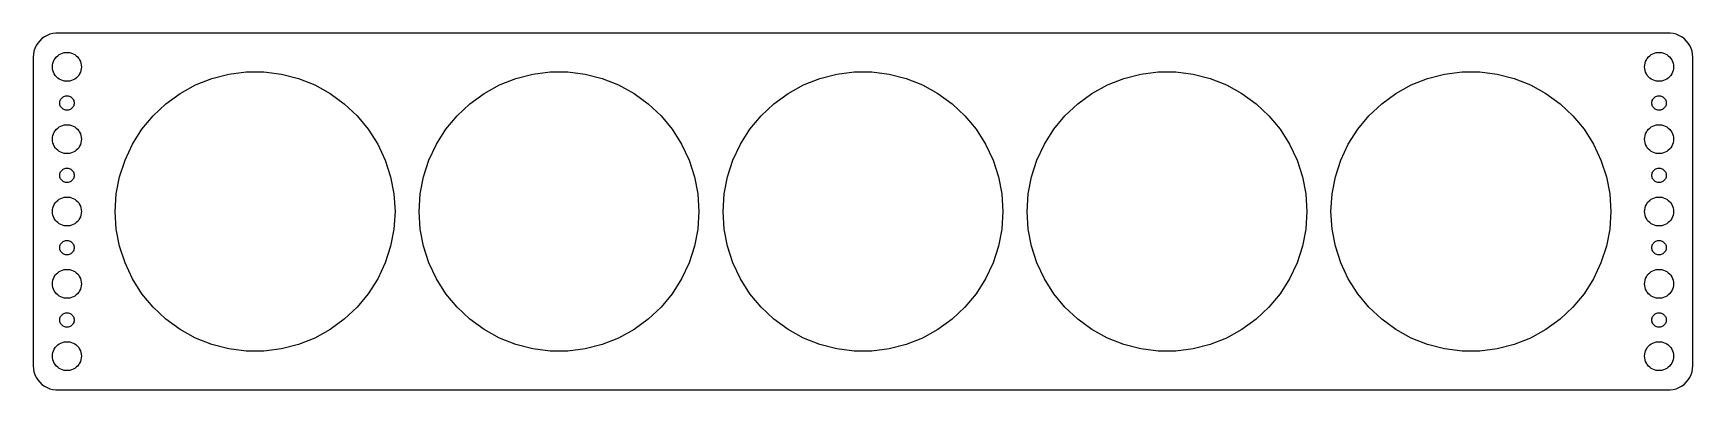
# Model space of a CAD drawing. Header units: metres. Extents: x -172 to 172, y -37 to 37.
import ezdxf

# ---------------------------------------------------------------- set-up
doc = ezdxf.new("R2010")
doc.units = ezdxf.units.M

msp = doc.modelspace()

# ---------------------------------------------------------------- linework, layer by layer
for p, q in [((-171.382, 34.4088), (-171.649, 33.8406)), ((-171.045, 34.9389), (-171.382, 34.4088)), ((-170.645, 35.4227), (-171.045, 34.9389)), ((-170.187, 35.8526), (-170.645, 35.4227)), ((-169.679, 36.2216), (-170.187, 35.8526)), ((-169.129, 36.5241), (-169.679, 36.2216)), ((-168.545, 36.7553), (-169.129, 36.5241)), ((-167.937, 36.9114), (-168.545, 36.7553)), ((-167.314, 36.9901), (-167.937, 36.9114)), ((167.314, 36.9901), (-167.314, 36.9901)), ((167.937, 36.9114), (167.314, 36.9901)), ((168.545, 36.7553), (167.937, 36.9114)), ((169.129, 36.5241), (168.545, 36.7553)), ((169.679, 36.2216), (169.129, 36.5241)), ((170.187, 35.8526), (169.679, 36.2216)), ((170.645, 35.4227), (170.187, 35.8526)), ((171.045, 34.9389), (170.645, 35.4227)), ((171.382, 34.4088), (171.045, 34.9389)), ((171.649, 33.8406), (171.382, 34.4088)), ((-171.961, 32.6267), (-172, 32)), ((-172, 32), (-172, -32)), ((-171.843, 33.2434), (-171.961, 32.6267)), ((-171.649, 33.8406), (-171.843, 33.2434)), ((-167.906, 30.7461), (-167.789, 31.1044)), ((-167.789, 31.1044), (-167.629, 31.4453)), ((-167.629, 31.4453), (-167.427, 31.7634)), ((-167.427, 31.7634), (-167.187, 32.0536)), ((-167.187, 32.0536), (-166.912, 32.3115)), ((-166.912, 32.3115), (-166.607, 32.533)), ((-166.607, 32.533), (-166.277, 32.7145)), ((-166.277, 32.7145), (-165.927, 32.8532)), ((-165.927, 32.8532), (-165.562, 32.9469)), ((-165.562, 32.9469), (-165.188, 32.9941)), ((-165.188, 32.9941), (-164.812, 32.9941)), ((-164.812, 32.9941), (-164.438, 32.9469)), ((-164.438, 32.9469), (-164.073, 32.8532)), ((-164.073, 32.8532), (-163.723, 32.7145)), ((-163.723, 32.7145), (-163.393, 32.533)), ((-163.393, 32.533), (-163.088, 32.3115)), ((-163.088, 32.3115), (-162.813, 32.0536)), ((-162.813, 32.0536), (-162.573, 31.7634)), ((-162.573, 31.7634), (-162.371, 31.4453)), ((-162.371, 31.4453), (-162.211, 31.1044)), ((-162.211, 31.1044), (-162.094, 30.7461)), ((162.094, 30.7461), (162.211, 31.1044)), ((162.211, 31.1044), (162.371, 31.4453)), ((162.371, 31.4453), (162.573, 31.7634)), ((162.573, 31.7634), (162.813, 32.0536)), ((162.813, 32.0536), (163.088, 32.3115)), ((163.088, 32.3115), (163.393, 32.533)), ((163.393, 32.533), (163.723, 32.7145)), ((163.723, 32.7145), (164.073, 32.8532)), ((164.073, 32.8532), (164.438, 32.9469)), ((164.438, 32.9469), (164.812, 32.9941)), ((164.812, 32.9941), (165.188, 32.9941)), ((165.188, 32.9941), (165.562, 32.9469)), ((165.562, 32.9469), (165.927, 32.8532)), ((165.927, 32.8532), (166.277, 32.7145)), ((166.277, 32.7145), (166.607, 32.533)), ((166.607, 32.533), (166.912, 32.3115)), ((166.912, 32.3115), (167.187, 32.0536)), ((167.187, 32.0536), (167.427, 31.7634)), ((167.427, 31.7634), (167.629, 31.4453)), ((167.629, 31.4453), (167.789, 31.1044)), ((167.789, 31.1044), (167.906, 30.7461)), ((171.843, 33.2434), (171.649, 33.8406)), ((171.961, 32.6267), (171.843, 33.2434)), ((172, 32), (171.961, 32.6267)), ((172, -32), (172, 32)), ((-168, 30), (-167.976, 30.376)), ((-167.976, 29.624), (-168, 30)), ((-167.976, 30.376), (-167.906, 30.7461)), ((-167.906, 29.2539), (-167.976, 29.624)), ((-167.789, 28.8956), (-167.906, 29.2539)), ((-167.629, 28.5547), (-167.789, 28.8956)), ((-167.427, 28.2366), (-167.629, 28.5547)), ((-167.187, 27.9464), (-167.427, 28.2366)), ((-166.912, 27.6884), (-167.187, 27.9464)), ((-166.607, 27.467), (-166.912, 27.6884)), ((-163.088, 27.6884), (-163.393, 27.467)), ((-162.813, 27.9464), (-163.088, 27.6884)), ((-162.573, 28.2366), (-162.813, 27.9464)), ((-162.371, 28.5547), (-162.573, 28.2366)), ((-162.211, 28.8956), (-162.371, 28.5547)), ((-162.094, 29.2539), (-162.211, 28.8956)), ((-162.094, 30.7461), (-162.024, 30.376)), ((-162.024, 29.624), (-162.094, 29.2539)), ((-162.024, 30.376), (-162, 30)), ((-162, 30), (-162.024, 29.624)), ((-138.348, 26.24), (-134.961, 27.5806)), ((-134.961, 27.5806), (-131.434, 28.4863)), ((-131.434, 28.4863), (-127.821, 28.9428)), ((-127.821, 28.9428), (-124.179, 28.9428)), ((-124.179, 28.9428), (-120.566, 28.4863)), ((-120.566, 28.4863), (-117.038, 27.5806)), ((-117.038, 27.5806), (-113.652, 26.24)), ((-75.3476, 26.24), (-71.9615, 27.5806)), ((-71.9615, 27.5806), (-68.4341, 28.4863)), ((-68.4341, 28.4863), (-64.8209, 28.9428)), ((-64.8209, 28.9428), (-61.1791, 28.9428)), ((-61.1791, 28.9428), (-57.5659, 28.4863)), ((-57.5659, 28.4863), (-54.0385, 27.5806)), ((-54.0385, 27.5806), (-50.6524, 26.24)), ((-12.3476, 26.24), (-8.96149, 27.5806)), ((-8.96149, 27.5806), (-5.43405, 28.4863)), ((-5.43405, 28.4863), (-1.82092, 28.9428)), ((-1.82092, 28.9428), (1.82092, 28.9428)), ((1.82092, 28.9428), (5.43405, 28.4863)), ((5.43405, 28.4863), (8.96149, 27.5806)), ((8.96149, 27.5806), (12.3476, 26.24)), ((50.6524, 26.24), (54.0385, 27.5806)), ((54.0385, 27.5806), (57.5659, 28.4863)), ((57.5659, 28.4863), (61.1791, 28.9428)), ((61.1791, 28.9428), (64.8209, 28.9428)), ((64.8209, 28.9428), (68.4341, 28.4863)), ((68.4341, 28.4863), (71.9615, 27.5806)), ((71.9615, 27.5806), (75.3476, 26.24)), ((113.652, 26.24), (117.038, 27.5806)), ((117.038, 27.5806), (120.566, 28.4863)), ((120.566, 28.4863), (124.179, 28.9428)), ((124.179, 28.9428), (127.821, 28.9428)), ((127.821, 28.9428), (131.434, 28.4863)), ((131.434, 28.4863), (134.961, 27.5806)), ((134.961, 27.5806), (138.348, 26.24)), ((162, 30), (162.024, 30.376)), ((162.024, 29.624), (162, 30)), ((162.024, 30.376), (162.094, 30.7461)), ((162.094, 29.2539), (162.024, 29.624)), ((162.211, 28.8956), (162.094, 29.2539)), ((162.371, 28.5547), (162.211, 28.8956)), ((162.573, 28.2366), (162.371, 28.5547)), ((162.813, 27.9464), (162.573, 28.2366)), ((163.088, 27.6884), (162.813, 27.9464)), ((163.393, 27.467), (163.088, 27.6884)), ((166.912, 27.6884), (166.607, 27.467)), ((167.187, 27.9464), (166.912, 27.6884)), ((167.427, 28.2366), (167.187, 27.9464)), ((167.629, 28.5547), (167.427, 28.2366)), ((167.789, 28.8956), (167.629, 28.5547)), ((167.906, 29.2539), (167.789, 28.8956)), ((167.906, 30.7461), (167.976, 30.376)), ((167.976, 29.624), (167.906, 29.2539)), ((167.976, 30.376), (168, 30)), ((168, 30), (167.976, 29.624)), ((-166.277, 27.2855), (-166.607, 27.467)), ((-165.927, 27.1468), (-166.277, 27.2855)), ((-165.562, 27.0531), (-165.927, 27.1468)), ((-165.188, 27.0059), (-165.562, 27.0531)), ((-164.812, 27.0059), (-165.188, 27.0059)), ((-164.438, 27.0531), (-164.812, 27.0059)), ((-164.073, 27.1468), (-164.438, 27.0531)), ((-163.723, 27.2855), (-164.073, 27.1468)), ((-163.393, 27.467), (-163.723, 27.2855)), ((-144.485, 22.3449), (-141.539, 24.4855)), ((-141.539, 24.4855), (-138.348, 26.24)), ((-113.652, 26.24), (-110.461, 24.4855)), ((-110.461, 24.4855), (-107.515, 22.3449)), ((-81.4853, 22.3449), (-78.539, 24.4855)), ((-78.539, 24.4855), (-75.3476, 26.24)), ((-50.6524, 26.24), (-47.461, 24.4855)), ((-47.461, 24.4855), (-44.5147, 22.3449)), ((-18.4853, 22.3449), (-15.539, 24.4855)), ((-15.539, 24.4855), (-12.3476, 26.24)), ((12.3476, 26.24), (15.539, 24.4855)), ((15.539, 24.4855), (18.4853, 22.3449)), ((44.5147, 22.3449), (47.461, 24.4855)), ((47.461, 24.4855), (50.6524, 26.24)), ((75.3476, 26.24), (78.539, 24.4855)), ((78.539, 24.4855), (81.4853, 22.3449)), ((107.515, 22.3449), (110.461, 24.4855)), ((110.461, 24.4855), (113.652, 26.24)), ((138.348, 26.24), (141.539, 24.4855)), ((141.539, 24.4855), (144.485, 22.3449)), ((163.723, 27.2855), (163.393, 27.467)), ((164.073, 27.1468), (163.723, 27.2855)), ((164.438, 27.0531), (164.073, 27.1468)), ((164.812, 27.0059), (164.438, 27.0531)), ((165.188, 27.0059), (164.812, 27.0059)), ((165.562, 27.0531), (165.188, 27.0059)), ((165.927, 27.1468), (165.562, 27.0531)), ((166.277, 27.2855), (165.927, 27.1468)), ((166.607, 27.467), (166.277, 27.2855)), ((-166.5, 22.5), (-166.488, 22.688)), ((-166.488, 22.312), (-166.5, 22.5)), ((-166.488, 22.688), (-166.453, 22.873)), ((-166.453, 22.127), (-166.488, 22.312)), ((-166.453, 22.873), (-166.395, 23.0522)), ((-166.395, 21.9478), (-166.453, 22.127)), ((-166.395, 23.0522), (-166.314, 23.2226)), ((-166.314, 21.7774), (-166.395, 21.9478)), ((-166.314, 23.2226), (-166.214, 23.3817)), ((-166.214, 21.6183), (-166.314, 21.7774)), ((-166.214, 23.3817), (-166.093, 23.5268)), ((-166.093, 21.4732), (-166.214, 21.6183)), ((-166.093, 23.5268), (-165.956, 23.6558)), ((-165.956, 21.3442), (-166.093, 21.4732)), ((-165.956, 23.6558), (-165.804, 23.7665)), ((-165.804, 21.2335), (-165.956, 21.3442)), ((-165.804, 23.7665), (-165.639, 23.8572)), ((-165.639, 21.1427), (-165.804, 21.2335)), ((-165.639, 23.8572), (-165.464, 23.9266)), ((-165.464, 21.0734), (-165.639, 21.1427)), ((-165.464, 23.9266), (-165.281, 23.9734)), ((-165.281, 21.0266), (-165.464, 21.0734)), ((-165.281, 23.9734), (-165.094, 23.997)), ((-165.094, 21.003), (-165.281, 21.0266)), ((-165.094, 23.997), (-164.906, 23.997)), ((-164.906, 21.003), (-165.094, 21.003)), ((-164.906, 23.997), (-164.719, 23.9734)), ((-164.719, 21.0266), (-164.906, 21.003)), ((-164.719, 23.9734), (-164.536, 23.9266)), ((-164.536, 21.0734), (-164.719, 21.0266)), ((-164.536, 23.9266), (-164.361, 23.8572)), ((-164.361, 21.1427), (-164.536, 21.0734)), ((-164.361, 23.8572), (-164.196, 23.7665)), ((-164.196, 21.2335), (-164.361, 21.1427)), ((-164.196, 23.7665), (-164.044, 23.6558)), ((-164.044, 21.3442), (-164.196, 21.2335)), ((-164.044, 23.6558), (-163.907, 23.5268)), ((-163.907, 21.4732), (-164.044, 21.3442)), ((-163.907, 23.5268), (-163.786, 23.3817)), ((-163.786, 21.6183), (-163.907, 21.4732)), ((-163.786, 23.3817), (-163.686, 23.2226)), ((-163.686, 21.7774), (-163.786, 21.6183)), ((-163.686, 23.2226), (-163.605, 23.0522)), ((-163.605, 21.9478), (-163.686, 21.7774)), ((-163.605, 23.0522), (-163.547, 22.873)), ((-163.547, 22.127), (-163.605, 21.9478)), ((-163.547, 22.873), (-163.512, 22.688)), ((-163.512, 22.312), (-163.547, 22.127)), ((-163.512, 22.688), (-163.5, 22.5)), ((-163.5, 22.5), (-163.512, 22.312)), ((-147.14, 19.8519), (-144.485, 22.3449)), ((-107.515, 22.3449), (-104.86, 19.8519)), ((-84.1401, 19.8519), (-81.4853, 22.3449)), ((-44.5147, 22.3449), (-41.8599, 19.8519)), ((-21.1401, 19.8519), (-18.4853, 22.3449)), ((18.4853, 22.3449), (21.1401, 19.8519)), ((41.8599, 19.8519), (44.5147, 22.3449)), ((81.4853, 22.3449), (84.1401, 19.8519)), ((104.86, 19.8519), (107.515, 22.3449)), ((144.485, 22.3449), (147.14, 19.8519)), ((163.5, 22.5), (163.512, 22.688)), ((163.512, 22.312), (163.5, 22.5)), ((163.512, 22.688), (163.547, 22.873)), ((163.547, 22.127), (163.512, 22.312)), ((163.547, 22.873), (163.605, 23.0522)), ((163.605, 21.9478), (163.547, 22.127)), ((163.605, 23.0522), (163.686, 23.2226)), ((163.686, 21.7774), (163.605, 21.9478)), ((163.686, 23.2226), (163.786, 23.3817)), ((163.786, 21.6183), (163.686, 21.7774)), ((163.786, 23.3817), (163.907, 23.5268)), ((163.907, 21.4732), (163.786, 21.6183)), ((163.907, 23.5268), (164.044, 23.6558)), ((164.044, 21.3442), (163.907, 21.4732)), ((164.044, 23.6558), (164.196, 23.7665)), ((164.196, 21.2335), (164.044, 21.3442)), ((164.196, 23.7665), (164.361, 23.8572)), ((164.361, 21.1427), (164.196, 21.2335)), ((164.361, 23.8572), (164.536, 23.9266)), ((164.536, 21.0734), (164.361, 21.1427)), ((164.536, 23.9266), (164.719, 23.9734)), ((164.719, 21.0266), (164.536, 21.0734)), ((164.719, 23.9734), (164.906, 23.997)), ((164.906, 21.003), (164.719, 21.0266)), ((164.906, 23.997), (165.094, 23.997)), ((165.094, 21.003), (164.906, 21.003)), ((165.094, 23.997), (165.281, 23.9734)), ((165.281, 21.0266), (165.094, 21.003)), ((165.281, 23.9734), (165.464, 23.9266)), ((165.464, 21.0734), (165.281, 21.0266)), ((165.464, 23.9266), (165.639, 23.8572)), ((165.639, 21.1427), (165.464, 21.0734)), ((165.639, 23.8572), (165.804, 23.7665)), ((165.804, 21.2335), (165.639, 21.1427)), ((165.804, 23.7665), (165.956, 23.6558)), ((165.956, 21.3442), (165.804, 21.2335)), ((165.956, 23.6558), (166.093, 23.5268)), ((166.093, 21.4732), (165.956, 21.3442)), ((166.093, 23.5268), (166.214, 23.3817)), ((166.214, 21.6183), (166.093, 21.4732)), ((166.214, 23.3817), (166.314, 23.2226)), ((166.314, 21.7774), (166.214, 21.6183)), ((166.314, 23.2226), (166.395, 23.0522)), ((166.395, 21.9478), (166.314, 21.7774)), ((166.395, 23.0522), (166.453, 22.873)), ((166.453, 22.127), (166.395, 21.9478)), ((166.453, 22.873), (166.488, 22.688)), ((166.488, 22.312), (166.453, 22.127)), ((166.488, 22.688), (166.5, 22.5)), ((166.5, 22.5), (166.488, 22.312)), ((-167.187, 17.0536), (-166.912, 17.3115)), ((-166.912, 17.3115), (-166.607, 17.533)), ((-166.607, 17.533), (-166.277, 17.7145)), ((-166.277, 17.7145), (-165.927, 17.8532)), ((-165.927, 17.8532), (-165.562, 17.9469)), ((-165.562, 17.9469), (-165.188, 17.9941)), ((-165.188, 17.9941), (-164.812, 17.9941)), ((-164.812, 17.9941), (-164.438, 17.9469)), ((-164.438, 17.9469), (-164.073, 17.8532)), ((-164.073, 17.8532), (-163.723, 17.7145)), ((-163.723, 17.7145), (-163.393, 17.533)), ((-163.393, 17.533), (-163.088, 17.3115)), ((-163.088, 17.3115), (-162.813, 17.0536)), ((-149.461, 17.0458), (-147.14, 19.8519)), ((-104.86, 19.8519), (-102.538, 17.0458)), ((-86.4615, 17.0458), (-84.1401, 19.8519)), ((-41.8599, 19.8519), (-39.5385, 17.0458)), ((-23.4615, 17.0458), (-21.1401, 19.8519)), ((21.1401, 19.8519), (23.4615, 17.0458)), ((39.5385, 17.0458), (41.8599, 19.8519)), ((84.1401, 19.8519), (86.4615, 17.0458)), ((102.538, 17.0458), (104.86, 19.8519)), ((147.14, 19.8519), (149.461, 17.0458)), ((162.813, 17.0536), (163.088, 17.3115)), ((163.088, 17.3115), (163.393, 17.533)), ((163.393, 17.533), (163.723, 17.7145)), ((163.723, 17.7145), (164.073, 17.8532)), ((164.073, 17.8532), (164.438, 17.9469)), ((164.438, 17.9469), (164.812, 17.9941)), ((164.812, 17.9941), (165.188, 17.9941)), ((165.188, 17.9941), (165.562, 17.9469)), ((165.562, 17.9469), (165.927, 17.8532)), ((165.927, 17.8532), (166.277, 17.7145)), ((166.277, 17.7145), (166.607, 17.533)), ((166.607, 17.533), (166.912, 17.3115)), ((166.912, 17.3115), (167.187, 17.0536)), ((-168, 15), (-167.976, 15.376)), ((-167.976, 14.624), (-168, 15)), ((-167.976, 15.376), (-167.906, 15.7461)), ((-167.906, 14.2539), (-167.976, 14.624)), ((-167.906, 15.7461), (-167.789, 16.1044)), ((-167.789, 13.8956), (-167.906, 14.2539)), ((-167.789, 16.1044), (-167.629, 16.4453)), ((-167.629, 13.5547), (-167.789, 13.8956)), ((-167.629, 16.4453), (-167.427, 16.7634)), ((-167.427, 16.7634), (-167.187, 17.0536)), ((-162.813, 17.0536), (-162.573, 16.7634)), ((-162.573, 16.7634), (-162.371, 16.4453)), ((-162.371, 16.4453), (-162.211, 16.1044)), ((-162.211, 13.8956), (-162.371, 13.5547)), ((-162.211, 16.1044), (-162.094, 15.7461)), ((-162.094, 14.2539), (-162.211, 13.8956)), ((-162.094, 15.7461), (-162.024, 15.376)), ((-162.024, 14.624), (-162.094, 14.2539)), ((-162.024, 15.376), (-162, 15)), ((-162, 15), (-162.024, 14.624)), ((-152.964, 10.6756), (-151.413, 13.9709)), ((-151.413, 13.9709), (-149.461, 17.0458)), ((-102.538, 17.0458), (-100.587, 13.9709)), ((-100.587, 13.9709), (-99.0365, 10.6756)), ((-89.9635, 10.6756), (-88.4129, 13.9709)), ((-88.4129, 13.9709), (-86.4615, 17.0458)), ((-39.5385, 17.0458), (-37.5871, 13.9709)), ((-37.5871, 13.9709), (-36.0365, 10.6756)), ((-26.9635, 10.6756), (-25.4129, 13.9709)), ((-25.4129, 13.9709), (-23.4615, 17.0458)), ((23.4615, 17.0458), (25.4129, 13.9709)), ((25.4129, 13.9709), (26.9635, 10.6756)), ((36.0365, 10.6756), (37.5871, 13.9709)), ((37.5871, 13.9709), (39.5385, 17.0458)), ((86.4615, 17.0458), (88.4129, 13.9709)), ((88.4129, 13.9709), (89.9635, 10.6756)), ((99.0365, 10.6756), (100.587, 13.9709)), ((100.587, 13.9709), (102.538, 17.0458)), ((149.461, 17.0458), (151.413, 13.9709)), ((151.413, 13.9709), (152.964, 10.6756)), ((162, 15), (162.024, 15.376)), ((162.024, 14.624), (162, 15)), ((162.024, 15.376), (162.094, 15.7461)), ((162.094, 14.2539), (162.024, 14.624)), ((162.094, 15.7461), (162.211, 16.1044)), ((162.211, 13.8956), (162.094, 14.2539)), ((162.211, 16.1044), (162.371, 16.4453)), ((162.371, 13.5547), (162.211, 13.8956)), ((162.371, 16.4453), (162.573, 16.7634)), ((162.573, 16.7634), (162.813, 17.0536)), ((167.187, 17.0536), (167.427, 16.7634)), ((167.427, 16.7634), (167.629, 16.4453)), ((167.629, 16.4453), (167.789, 16.1044)), ((167.789, 13.8956), (167.629, 13.5547)), ((167.789, 16.1044), (167.906, 15.7461)), ((167.906, 14.2539), (167.789, 13.8956)), ((167.906, 15.7461), (167.976, 15.376)), ((167.976, 14.624), (167.906, 14.2539)), ((167.976, 15.376), (168, 15)), ((168, 15), (167.976, 14.624)), ((-167.427, 13.2366), (-167.629, 13.5547)), ((-167.187, 12.9464), (-167.427, 13.2366)), ((-166.912, 12.6884), (-167.187, 12.9464)), ((-166.607, 12.467), (-166.912, 12.6884)), ((-166.277, 12.2855), (-166.607, 12.467)), ((-165.927, 12.1468), (-166.277, 12.2855)), ((-165.562, 12.0531), (-165.927, 12.1468)), ((-165.188, 12.0059), (-165.562, 12.0531)), ((-164.812, 12.0059), (-165.188, 12.0059)), ((-164.438, 12.0531), (-164.812, 12.0059)), ((-164.073, 12.1468), (-164.438, 12.0531)), ((-163.723, 12.2855), (-164.073, 12.1468)), ((-163.393, 12.467), (-163.723, 12.2855)), ((-163.088, 12.6884), (-163.393, 12.467)), ((-162.813, 12.9464), (-163.088, 12.6884)), ((-162.573, 13.2366), (-162.813, 12.9464)), ((-162.371, 13.5547), (-162.573, 13.2366)), ((-154.089, 7.21201), (-152.964, 10.6756)), ((-99.0365, 10.6756), (-97.9111, 7.21201)), ((-91.0889, 7.21201), (-89.9635, 10.6756)), ((-36.0365, 10.6756), (-34.9111, 7.21201)), ((-28.0889, 7.21201), (-26.9635, 10.6756)), ((26.9635, 10.6756), (28.0889, 7.21201)), ((34.9111, 7.21201), (36.0365, 10.6756)), ((89.9635, 10.6756), (91.0889, 7.21201)), ((97.9111, 7.21201), (99.0365, 10.6756)), ((152.964, 10.6756), (154.089, 7.21201)), ((162.573, 13.2366), (162.371, 13.5547)), ((162.813, 12.9464), (162.573, 13.2366)), ((163.088, 12.6884), (162.813, 12.9464)), ((163.393, 12.467), (163.088, 12.6884)), ((163.723, 12.2855), (163.393, 12.467)), ((164.073, 12.1468), (163.723, 12.2855)), ((164.438, 12.0531), (164.073, 12.1468)), ((164.812, 12.0059), (164.438, 12.0531)), ((165.188, 12.0059), (164.812, 12.0059)), ((165.562, 12.0531), (165.188, 12.0059)), ((165.927, 12.1468), (165.562, 12.0531)), ((166.277, 12.2855), (165.927, 12.1468)), ((166.607, 12.467), (166.277, 12.2855)), ((166.912, 12.6884), (166.607, 12.467)), ((167.187, 12.9464), (166.912, 12.6884)), ((167.427, 13.2366), (167.187, 12.9464)), ((167.629, 13.5547), (167.427, 13.2366)), ((-166.5, 7.5), (-166.488, 7.68799)), ((-166.488, 7.312), (-166.5, 7.5)), ((-166.488, 7.68799), (-166.453, 7.87303)), ((-166.453, 7.12695), (-166.488, 7.312)), ((-166.453, 7.87303), (-166.395, 8.05219)), ((-166.395, 6.9478), (-166.453, 7.12695)), ((-166.395, 8.05219), (-166.314, 8.22263)), ((-166.314, 6.77736), (-166.395, 6.9478)), ((-166.314, 8.22263), (-166.214, 8.38167)), ((-166.214, 8.38167), (-166.093, 8.52681)), ((-166.093, 8.52681), (-165.956, 8.65576)), ((-165.956, 8.65576), (-165.804, 8.76648)), ((-165.804, 8.76648), (-165.639, 8.85724)), ((-165.639, 8.85724), (-165.464, 8.92657)), ((-165.464, 8.92657), (-165.281, 8.97342)), ((-165.281, 8.97342), (-165.094, 8.99704)), ((-165.094, 8.99704), (-164.906, 8.99704)), ((-164.906, 8.99704), (-164.719, 8.97342)), ((-164.719, 8.97342), (-164.536, 8.92657)), ((-164.536, 8.92657), (-164.361, 8.85724)), ((-164.361, 8.85724), (-164.196, 8.76648)), ((-164.196, 8.76648), (-164.044, 8.65576)), ((-164.044, 8.65576), (-163.907, 8.52681)), ((-163.907, 8.52681), (-163.786, 8.38167)), ((-163.786, 8.38167), (-163.686, 8.22263)), ((-163.686, 8.22263), (-163.605, 8.05219)), ((-163.605, 6.9478), (-163.686, 6.77736)), ((-163.605, 8.05219), (-163.547, 7.87303)), ((-163.547, 7.12695), (-163.605, 6.9478)), ((-163.547, 7.87303), (-163.512, 7.68799)), ((-163.512, 7.312), (-163.547, 7.12695)), ((-163.512, 7.68799), (-163.5, 7.5)), ((-163.5, 7.5), (-163.512, 7.312)), ((-154.771, 3.63466), (-154.089, 7.21201)), ((-97.9111, 7.21201), (-97.2287, 3.63466)), ((-91.7713, 3.63466), (-91.0889, 7.21201)), ((-34.9111, 7.21201), (-34.2287, 3.63466)), ((-28.7713, 3.63466), (-28.0889, 7.21201)), ((28.0889, 7.21201), (28.7713, 3.63466)), ((34.2287, 3.63466), (34.9111, 7.21201)), ((91.0889, 7.21201), (91.7713, 3.63466)), ((97.2287, 3.63466), (97.9111, 7.21201)), ((154.089, 7.21201), (154.771, 3.63466)), ((163.5, 7.5), (163.512, 7.68799)), ((163.512, 7.312), (163.5, 7.5)), ((163.512, 7.68799), (163.547, 7.87303)), ((163.547, 7.12695), (163.512, 7.312)), ((163.547, 7.87303), (163.605, 8.05219)), ((163.605, 6.9478), (163.547, 7.12695)), ((163.605, 8.05219), (163.686, 8.22263)), ((163.686, 6.77736), (163.605, 6.9478)), ((163.686, 8.22263), (163.786, 8.38167)), ((163.786, 8.38167), (163.907, 8.52681)), ((163.907, 8.52681), (164.044, 8.65576)), ((164.044, 8.65576), (164.196, 8.76648)), ((164.196, 8.76648), (164.361, 8.85724)), ((164.361, 8.85724), (164.536, 8.92657)), ((164.536, 8.92657), (164.719, 8.97342)), ((164.719, 8.97342), (164.906, 8.99704)), ((164.906, 8.99704), (165.094, 8.99704)), ((165.094, 8.99704), (165.281, 8.97342)), ((165.281, 8.97342), (165.464, 8.92657)), ((165.464, 8.92657), (165.639, 8.85724)), ((165.639, 8.85724), (165.804, 8.76648)), ((165.804, 8.76648), (165.956, 8.65576)), ((165.956, 8.65576), (166.093, 8.52681)), ((166.093, 8.52681), (166.214, 8.38167)), ((166.214, 8.38167), (166.314, 8.22263)), ((166.314, 8.22263), (166.395, 8.05219)), ((166.395, 6.9478), (166.314, 6.77736)), ((166.395, 8.05219), (166.453, 7.87303)), ((166.453, 7.12695), (166.395, 6.9478)), ((166.453, 7.87303), (166.488, 7.68799)), ((166.488, 7.312), (166.453, 7.12695)), ((166.488, 7.68799), (166.5, 7.5)), ((166.5, 7.5), (166.488, 7.312)), ((-166.214, 6.61832), (-166.314, 6.77736)), ((-166.093, 6.47318), (-166.214, 6.61832)), ((-165.956, 6.34422), (-166.093, 6.47318)), ((-165.804, 6.23351), (-165.956, 6.34422)), ((-165.639, 6.14275), (-165.804, 6.23351)), ((-165.464, 6.07341), (-165.639, 6.14275)), ((-165.281, 6.02657), (-165.464, 6.07341)), ((-165.094, 6.00294), (-165.281, 6.02657)), ((-164.906, 6.00294), (-165.094, 6.00294)), ((-164.719, 6.02657), (-164.906, 6.00294)), ((-164.536, 6.07341), (-164.719, 6.02657)), ((-164.361, 6.14275), (-164.536, 6.07341)), ((-164.196, 6.23351), (-164.361, 6.14275)), ((-164.044, 6.34422), (-164.196, 6.23351)), ((-163.907, 6.47318), (-164.044, 6.34422)), ((-163.786, 6.61832), (-163.907, 6.47318)), ((-163.686, 6.77736), (-163.786, 6.61832)), ((-155, 0), (-154.771, 3.63466)), ((-97.2287, 3.63466), (-97, 0)), ((-92, 0), (-91.7713, 3.63466)), ((-34.2287, 3.63466), (-34, 0)), ((-29, 0), (-28.7713, 3.63466)), ((28.7713, 3.63466), (29, 0)), ((34, 0), (34.2287, 3.63466)), ((91.7713, 3.63466), (92, 0)), ((97, 0), (97.2287, 3.63466)), ((154.771, 3.63466), (155, 0)), ((163.786, 6.61832), (163.686, 6.77736)), ((163.907, 6.47318), (163.786, 6.61832)), ((164.044, 6.34422), (163.907, 6.47318)), ((164.196, 6.23351), (164.044, 6.34422)), ((164.361, 6.14275), (164.196, 6.23351)), ((164.536, 6.07341), (164.361, 6.14275)), ((164.719, 6.02657), (164.536, 6.07341)), ((164.906, 6.00294), (164.719, 6.02657)), ((165.094, 6.00294), (164.906, 6.00294)), ((165.281, 6.02657), (165.094, 6.00294)), ((165.464, 6.07341), (165.281, 6.02657)), ((165.639, 6.14275), (165.464, 6.07341)), ((165.804, 6.23351), (165.639, 6.14275)), ((165.956, 6.34422), (165.804, 6.23351)), ((166.093, 6.47318), (165.956, 6.34422)), ((166.214, 6.61832), (166.093, 6.47318)), ((166.314, 6.77736), (166.214, 6.61832)), ((-168, 0), (-167.976, 0.37599)), ((-167.976, -0.37599), (-168, 0)), ((-167.976, 0.37599), (-167.906, 0.74606)), ((-167.906, 0.74606), (-167.789, 1.10437)), ((-167.789, 1.10437), (-167.629, 1.44525)), ((-167.629, 1.44525), (-167.427, 1.76335)), ((-167.427, 1.76335), (-167.187, 2.05363)), ((-167.187, 2.05363), (-166.912, 2.31154)), ((-166.912, 2.31154), (-166.607, 2.53297)), ((-166.607, 2.53297), (-166.277, 2.71448)), ((-166.277, 2.71448), (-165.927, 2.85316)), ((-165.927, 2.85316), (-165.562, 2.94685)), ((-165.562, 2.94685), (-165.188, 2.99408)), ((-165.188, 2.99408), (-164.812, 2.99408)), ((-164.812, 2.99408), (-164.438, 2.94685)), ((-164.438, 2.94685), (-164.073, 2.85316)), ((-164.073, 2.85316), (-163.723, 2.71448)), ((-163.723, 2.71448), (-163.393, 2.53297)), ((-163.393, 2.53297), (-163.088, 2.31154)), ((-163.088, 2.31154), (-162.813, 2.05363)), ((-162.813, 2.05363), (-162.573, 1.76335)), ((-162.573, 1.76335), (-162.371, 1.44525)), ((-162.371, 1.44525), (-162.211, 1.10437)), ((-162.211, 1.10437), (-162.094, 0.74606)), ((-162.094, 0.74606), (-162.024, 0.37599)), ((-162.024, 0.37599), (-162, 0)), ((-162, 0), (-162.024, -0.37599)), ((-154.771, -3.63466), (-155, 0)), ((-97, 0), (-97.2287, -3.63466)), ((-91.7713, -3.63466), (-92, 0)), ((-34, 0), (-34.2287, -3.63466)), ((-28.7713, -3.63466), (-29, 0)), ((29, 0), (28.7713, -3.63466)), ((34.2287, -3.63466), (34, 0)), ((92, 0), (91.7713, -3.63466)), ((97.2287, -3.63466), (97, 0)), ((155, 0), (154.771, -3.63466)), ((162, 0), (162.024, 0.37599)), ((162.024, -0.37599), (162, 0)), ((162.024, 0.37599), (162.094, 0.74606)), ((162.094, 0.74606), (162.211, 1.10437)), ((162.211, 1.10437), (162.371, 1.44525)), ((162.371, 1.44525), (162.573, 1.76335)), ((162.573, 1.76335), (162.813, 2.05363)), ((162.813, 2.05363), (163.088, 2.31154)), ((163.088, 2.31154), (163.393, 2.53297)), ((163.393, 2.53297), (163.723, 2.71448)), ((163.723, 2.71448), (164.073, 2.85316)), ((164.073, 2.85316), (164.438, 2.94685)), ((164.438, 2.94685), (164.812, 2.99408)), ((164.812, 2.99408), (165.188, 2.99408)), ((165.188, 2.99408), (165.562, 2.94685)), ((165.562, 2.94685), (165.927, 2.85316)), ((165.927, 2.85316), (166.277, 2.71448)), ((166.277, 2.71448), (166.607, 2.53297)), ((166.607, 2.53297), (166.912, 2.31154)), ((166.912, 2.31154), (167.187, 2.05363)), ((167.187, 2.05363), (167.427, 1.76335)), ((167.427, 1.76335), (167.629, 1.44525)), ((167.629, 1.44525), (167.789, 1.10437)), ((167.789, 1.10437), (167.906, 0.74606)), ((167.906, 0.74606), (167.976, 0.37599)), ((167.976, 0.37599), (168, 0)), ((168, 0), (167.976, -0.37599)), ((-167.906, -0.74606), (-167.976, -0.37599)), ((-167.789, -1.10437), (-167.906, -0.74606)), ((-167.629, -1.44525), (-167.789, -1.10437)), ((-167.427, -1.76335), (-167.629, -1.44525)), ((-167.187, -2.05363), (-167.427, -1.76335)), ((-166.912, -2.31154), (-167.187, -2.05363)), ((-166.607, -2.53297), (-166.912, -2.31154)), ((-166.277, -2.71448), (-166.607, -2.53297)), ((-165.927, -2.85316), (-166.277, -2.71448)), ((-165.562, -2.94685), (-165.927, -2.85316)), ((-165.188, -2.99408), (-165.562, -2.94685)), ((-164.812, -2.99408), (-165.188, -2.99408)), ((-164.438, -2.94685), (-164.812, -2.99408)), ((-164.073, -2.85316), (-164.438, -2.94685)), ((-163.723, -2.71448), (-164.073, -2.85316)), ((-163.393, -2.53297), (-163.723, -2.71448)), ((-163.088, -2.31154), (-163.393, -2.53297)), ((-162.813, -2.05363), (-163.088, -2.31154)), ((-162.573, -1.76335), (-162.813, -2.05363)), ((-162.371, -1.44525), (-162.573, -1.76335)), ((-162.211, -1.10437), (-162.371, -1.44525)), ((-162.094, -0.74606), (-162.211, -1.10437)), ((-162.024, -0.37599), (-162.094, -0.74606)), ((162.094, -0.74606), (162.024, -0.37599)), ((162.211, -1.10437), (162.094, -0.74606)), ((162.371, -1.44525), (162.211, -1.10437)), ((162.573, -1.76335), (162.371, -1.44525)), ((162.813, -2.05363), (162.573, -1.76335)), ((163.088, -2.31154), (162.813, -2.05363)), ((163.393, -2.53297), (163.088, -2.31154)), ((163.723, -2.71448), (163.393, -2.53297)), ((164.073, -2.85316), (163.723, -2.71448)), ((164.438, -2.94685), (164.073, -2.85316)), ((164.812, -2.99408), (164.438, -2.94685)), ((165.188, -2.99408), (164.812, -2.99408)), ((165.562, -2.94685), (165.188, -2.99408)), ((165.927, -2.85316), (165.562, -2.94685)), ((166.277, -2.71448), (165.927, -2.85316)), ((166.607, -2.53297), (166.277, -2.71448)), ((166.912, -2.31154), (166.607, -2.53297)), ((167.187, -2.05363), (166.912, -2.31154)), ((167.427, -1.76335), (167.187, -2.05363)), ((167.629, -1.44525), (167.427, -1.76335)), ((167.789, -1.10437), (167.629, -1.44525)), ((167.906, -0.74606), (167.789, -1.10437)), ((167.976, -0.37599), (167.906, -0.74606)), ((-166.395, -6.9478), (-166.314, -6.77736)), ((-166.314, -6.77736), (-166.214, -6.61832)), ((-166.214, -6.61832), (-166.093, -6.47318)), ((-166.093, -6.47318), (-165.956, -6.34422)), ((-165.956, -6.34422), (-165.804, -6.23351)), ((-165.804, -6.23351), (-165.639, -6.14275)), ((-165.639, -6.14275), (-165.464, -6.07341)), ((-165.464, -6.07341), (-165.281, -6.02657)), ((-165.281, -6.02657), (-165.094, -6.00294)), ((-165.094, -6.00294), (-164.906, -6.00294)), ((-164.906, -6.00294), (-164.719, -6.02657)), ((-164.719, -6.02657), (-164.536, -6.07341)), ((-164.536, -6.07341), (-164.361, -6.14275)), ((-164.361, -6.14275), (-164.196, -6.23351)), ((-164.196, -6.23351), (-164.044, -6.34422)), ((-164.044, -6.34422), (-163.907, -6.47318)), ((-163.907, -6.47318), (-163.786, -6.61832)), ((-163.786, -6.61832), (-163.686, -6.77736)), ((-163.686, -6.77736), (-163.605, -6.9478)), ((-154.089, -7.21201), (-154.771, -3.63466)), ((-97.2287, -3.63466), (-97.9111, -7.21201)), ((-91.0889, -7.21201), (-91.7713, -3.63466)), ((-34.2287, -3.63466), (-34.9111, -7.21201)), ((-28.0889, -7.21201), (-28.7713, -3.63466)), ((28.7713, -3.63466), (28.0889, -7.21201)), ((34.9111, -7.21201), (34.2287, -3.63466)), ((91.7713, -3.63466), (91.0889, -7.21201)), ((97.9111, -7.21201), (97.2287, -3.63466)), ((154.771, -3.63466), (154.089, -7.21201)), ((163.605, -6.9478), (163.686, -6.77736)), ((163.686, -6.77736), (163.786, -6.61832)), ((163.786, -6.61832), (163.907, -6.47318)), ((163.907, -6.47318), (164.044, -6.34422)), ((164.044, -6.34422), (164.196, -6.23351)), ((164.196, -6.23351), (164.361, -6.14275)), ((164.361, -6.14275), (164.536, -6.07341)), ((164.536, -6.07341), (164.719, -6.02657)), ((164.719, -6.02657), (164.906, -6.00294)), ((164.906, -6.00294), (165.094, -6.00294)), ((165.094, -6.00294), (165.281, -6.02657)), ((165.281, -6.02657), (165.464, -6.07341)), ((165.464, -6.07341), (165.639, -6.14275)), ((165.639, -6.14275), (165.804, -6.23351)), ((165.804, -6.23351), (165.956, -6.34422)), ((165.956, -6.34422), (166.093, -6.47318)), ((166.093, -6.47318), (166.214, -6.61832)), ((166.214, -6.61832), (166.314, -6.77736)), ((166.314, -6.77736), (166.395, -6.9478)), ((-166.5, -7.5), (-166.488, -7.312)), ((-166.488, -7.68799), (-166.5, -7.5)), ((-166.488, -7.312), (-166.453, -7.12695)), ((-166.453, -7.87303), (-166.488, -7.68799)), ((-166.453, -7.12695), (-166.395, -6.9478)), ((-166.395, -8.05219), (-166.453, -7.87303)), ((-166.314, -8.22263), (-166.395, -8.05219)), ((-166.214, -8.38167), (-166.314, -8.22263)), ((-166.093, -8.52681), (-166.214, -8.38167)), ((-165.956, -8.65576), (-166.093, -8.52681)), ((-165.804, -8.76648), (-165.956, -8.65576)), ((-165.639, -8.85724), (-165.804, -8.76648)), ((-165.464, -8.92657), (-165.639, -8.85724)), ((-165.281, -8.97342), (-165.464, -8.92657)), ((-165.094, -8.99704), (-165.281, -8.97342)), ((-164.906, -8.99704), (-165.094, -8.99704)), ((-164.719, -8.97342), (-164.906, -8.99704)), ((-164.536, -8.92657), (-164.719, -8.97342)), ((-164.361, -8.85724), (-164.536, -8.92657)), ((-164.196, -8.76648), (-164.361, -8.85724)), ((-164.044, -8.65576), (-164.196, -8.76648)), ((-163.907, -8.52681), (-164.044, -8.65576)), ((-163.786, -8.38167), (-163.907, -8.52681)), ((-163.686, -8.22263), (-163.786, -8.38167)), ((-163.605, -8.05219), (-163.686, -8.22263)), ((-163.605, -6.9478), (-163.547, -7.12695)), ((-163.547, -7.87303), (-163.605, -8.05219)), ((-163.547, -7.12695), (-163.512, -7.312)), ((-163.512, -7.68799), (-163.547, -7.87303)), ((-163.512, -7.312), (-163.5, -7.5)), ((-163.5, -7.5), (-163.512, -7.68799)), ((-152.964, -10.6756), (-154.089, -7.21201)), ((-97.9111, -7.21201), (-99.0365, -10.6756)), ((-89.9635, -10.6756), (-91.0889, -7.21201)), ((-34.9111, -7.21201), (-36.0365, -10.6756)), ((-26.9635, -10.6756), (-28.0889, -7.21201)), ((28.0889, -7.21201), (26.9635, -10.6756)), ((36.0365, -10.6756), (34.9111, -7.21201)), ((91.0889, -7.21201), (89.9635, -10.6756)), ((99.0365, -10.6756), (97.9111, -7.21201)), ((154.089, -7.21201), (152.964, -10.6756)), ((163.5, -7.5), (163.512, -7.312)), ((163.512, -7.68799), (163.5, -7.5)), ((163.512, -7.312), (163.547, -7.12695)), ((163.547, -7.87303), (163.512, -7.68799)), ((163.547, -7.12695), (163.605, -6.9478)), ((163.605, -8.05219), (163.547, -7.87303)), ((163.686, -8.22263), (163.605, -8.05219)), ((163.786, -8.38167), (163.686, -8.22263)), ((163.907, -8.52681), (163.786, -8.38167)), ((164.044, -8.65576), (163.907, -8.52681)), ((164.196, -8.76648), (164.044, -8.65576)), ((164.361, -8.85724), (164.196, -8.76648)), ((164.536, -8.92657), (164.361, -8.85724)), ((164.719, -8.97342), (164.536, -8.92657)), ((164.906, -8.99704), (164.719, -8.97342)), ((165.094, -8.99704), (164.906, -8.99704)), ((165.281, -8.97342), (165.094, -8.99704)), ((165.464, -8.92657), (165.281, -8.97342)), ((165.639, -8.85724), (165.464, -8.92657)), ((165.804, -8.76648), (165.639, -8.85724)), ((165.956, -8.65576), (165.804, -8.76648)), ((166.093, -8.52681), (165.956, -8.65576)), ((166.214, -8.38167), (166.093, -8.52681)), ((166.314, -8.22263), (166.214, -8.38167)), ((166.395, -8.05219), (166.314, -8.22263)), ((166.395, -6.9478), (166.453, -7.12695)), ((166.453, -7.87303), (166.395, -8.05219)), ((166.453, -7.12695), (166.488, -7.312)), ((166.488, -7.68799), (166.453, -7.87303)), ((166.488, -7.312), (166.5, -7.5)), ((166.5, -7.5), (166.488, -7.68799)), ((-167.789, -13.8956), (-167.629, -13.5547)), ((-167.629, -13.5547), (-167.427, -13.2366)), ((-167.427, -13.2366), (-167.187, -12.9464)), ((-167.187, -12.9464), (-166.912, -12.6884)), ((-166.912, -12.6884), (-166.607, -12.467)), ((-166.607, -12.467), (-166.277, -12.2855)), ((-166.277, -12.2855), (-165.927, -12.1468)), ((-165.927, -12.1468), (-165.562, -12.0531)), ((-165.562, -12.0531), (-165.188, -12.0059)), ((-165.188, -12.0059), (-164.812, -12.0059)), ((-164.812, -12.0059), (-164.438, -12.0531)), ((-164.438, -12.0531), (-164.073, -12.1468)), ((-164.073, -12.1468), (-163.723, -12.2855)), ((-163.723, -12.2855), (-163.393, -12.467)), ((-163.393, -12.467), (-163.088, -12.6884)), ((-163.088, -12.6884), (-162.813, -12.9464)), ((-162.813, -12.9464), (-162.573, -13.2366)), ((-162.573, -13.2366), (-162.371, -13.5547)), ((-162.371, -13.5547), (-162.211, -13.8956)), ((-151.413, -13.9709), (-152.964, -10.6756)), ((-99.0365, -10.6756), (-100.587, -13.9709)), ((-88.4129, -13.9709), (-89.9635, -10.6756)), ((-36.0365, -10.6756), (-37.5871, -13.9709)), ((-25.4129, -13.9709), (-26.9635, -10.6756)), ((26.9635, -10.6756), (25.4129, -13.9709)), ((37.5871, -13.9709), (36.0365, -10.6756)), ((89.9635, -10.6756), (88.4129, -13.9709)), ((100.587, -13.9709), (99.0365, -10.6756)), ((152.964, -10.6756), (151.413, -13.9709)), ((162.211, -13.8956), (162.371, -13.5547)), ((162.371, -13.5547), (162.573, -13.2366)), ((162.573, -13.2366), (162.813, -12.9464)), ((162.813, -12.9464), (163.088, -12.6884)), ((163.088, -12.6884), (163.393, -12.467)), ((163.393, -12.467), (163.723, -12.2855)), ((163.723, -12.2855), (164.073, -12.1468)), ((164.073, -12.1468), (164.438, -12.0531)), ((164.438, -12.0531), (164.812, -12.0059)), ((164.812, -12.0059), (165.188, -12.0059)), ((165.188, -12.0059), (165.562, -12.0531)), ((165.562, -12.0531), (165.927, -12.1468)), ((165.927, -12.1468), (166.277, -12.2855)), ((166.277, -12.2855), (166.607, -12.467)), ((166.607, -12.467), (166.912, -12.6884)), ((166.912, -12.6884), (167.187, -12.9464)), ((167.187, -12.9464), (167.427, -13.2366)), ((167.427, -13.2366), (167.629, -13.5547)), ((167.629, -13.5547), (167.789, -13.8956)), ((-168, -15), (-167.976, -14.624)), ((-167.976, -15.376), (-168, -15)), ((-167.976, -14.624), (-167.906, -14.2539)), ((-167.906, -15.7461), (-167.976, -15.376)), ((-167.906, -14.2539), (-167.789, -13.8956)), ((-167.789, -16.1044), (-167.906, -15.7461)), ((-167.629, -16.4453), (-167.789, -16.1044)), ((-167.427, -16.7634), (-167.629, -16.4453)), ((-167.187, -17.0536), (-167.427, -16.7634)), ((-166.912, -17.3115), (-167.187, -17.0536)), ((-162.813, -17.0536), (-163.088, -17.3115)), ((-162.573, -16.7634), (-162.813, -17.0536)), ((-162.371, -16.4453), (-162.573, -16.7634)), ((-162.211, -16.1044), (-162.371, -16.4453)), ((-162.211, -13.8956), (-162.094, -14.2539)), ((-162.094, -15.7461), (-162.211, -16.1044)), ((-162.094, -14.2539), (-162.024, -14.624)), ((-162.024, -15.376), (-162.094, -15.7461)), ((-162.024, -14.624), (-162, -15)), ((-162, -15), (-162.024, -15.376)), ((-149.461, -17.0458), (-151.413, -13.9709)), ((-147.14, -19.8519), (-149.461, -17.0458)), ((-102.538, -17.0458), (-104.86, -19.8519)), ((-100.587, -13.9709), (-102.538, -17.0458)), ((-86.4615, -17.0458), (-88.4129, -13.9709)), ((-84.1401, -19.8519), (-86.4615, -17.0458)), ((-39.5385, -17.0458), (-41.8599, -19.8519)), ((-37.5871, -13.9709), (-39.5385, -17.0458)), ((-23.4615, -17.0458), (-25.4129, -13.9709)), ((-21.1401, -19.8519), (-23.4615, -17.0458)), ((23.4615, -17.0458), (21.1401, -19.8519)), ((25.4129, -13.9709), (23.4615, -17.0458)), ((39.5385, -17.0458), (37.5871, -13.9709)), ((41.8599, -19.8519), (39.5385, -17.0458)), ((86.4615, -17.0458), (84.1401, -19.8519)), ((88.4129, -13.9709), (86.4615, -17.0458)), ((102.538, -17.0458), (100.587, -13.9709)), ((104.86, -19.8519), (102.538, -17.0458)), ((149.461, -17.0458), (147.14, -19.8519)), ((151.413, -13.9709), (149.461, -17.0458)), ((162, -15), (162.024, -14.624)), ((162.024, -15.376), (162, -15)), ((162.024, -14.624), (162.094, -14.2539)), ((162.094, -15.7461), (162.024, -15.376)), ((162.094, -14.2539), (162.211, -13.8956)), ((162.211, -16.1044), (162.094, -15.7461)), ((162.371, -16.4453), (162.211, -16.1044)), ((162.573, -16.7634), (162.371, -16.4453)), ((162.813, -17.0536), (162.573, -16.7634)), ((163.088, -17.3115), (162.813, -17.0536)), ((167.187, -17.0536), (166.912, -17.3115)), ((167.427, -16.7634), (167.187, -17.0536)), ((167.629, -16.4453), (167.427, -16.7634)), ((167.789, -16.1044), (167.629, -16.4453)), ((167.789, -13.8956), (167.906, -14.2539)), ((167.906, -15.7461), (167.789, -16.1044)), ((167.906, -14.2539), (167.976, -14.624)), ((167.976, -15.376), (167.906, -15.7461)), ((167.976, -14.624), (168, -15)), ((168, -15), (167.976, -15.376)), ((-166.607, -17.533), (-166.912, -17.3115)), ((-166.277, -17.7145), (-166.607, -17.533)), ((-165.927, -17.8532), (-166.277, -17.7145)), ((-165.562, -17.9469), (-165.927, -17.8532)), ((-165.188, -17.9941), (-165.562, -17.9469)), ((-164.812, -17.9941), (-165.188, -17.9941)), ((-164.438, -17.9469), (-164.812, -17.9941)), ((-164.073, -17.8532), (-164.438, -17.9469)), ((-163.723, -17.7145), (-164.073, -17.8532)), ((-163.393, -17.533), (-163.723, -17.7145)), ((-163.088, -17.3115), (-163.393, -17.533)), ((-144.485, -22.3449), (-147.14, -19.8519)), ((-104.86, -19.8519), (-107.515, -22.3449)), ((-81.4853, -22.3449), (-84.1401, -19.8519)), ((-41.8599, -19.8519), (-44.5147, -22.3449)), ((-18.4853, -22.3449), (-21.1401, -19.8519)), ((21.1401, -19.8519), (18.4853, -22.3449)), ((44.5147, -22.3449), (41.8599, -19.8519)), ((84.1401, -19.8519), (81.4853, -22.3449)), ((107.515, -22.3449), (104.86, -19.8519)), ((147.14, -19.8519), (144.485, -22.3449)), ((163.393, -17.533), (163.088, -17.3115)), ((163.723, -17.7145), (163.393, -17.533)), ((164.073, -17.8532), (163.723, -17.7145)), ((164.438, -17.9469), (164.073, -17.8532)), ((164.812, -17.9941), (164.438, -17.9469)), ((165.188, -17.9941), (164.812, -17.9941)), ((165.562, -17.9469), (165.188, -17.9941)), ((165.927, -17.8532), (165.562, -17.9469)), ((166.277, -17.7145), (165.927, -17.8532)), ((166.607, -17.533), (166.277, -17.7145)), ((166.912, -17.3115), (166.607, -17.533)), ((-166.5, -22.5), (-166.488, -22.312)), ((-166.488, -22.688), (-166.5, -22.5)), ((-166.488, -22.312), (-166.453, -22.127)), ((-166.453, -22.873), (-166.488, -22.688)), ((-166.453, -22.127), (-166.395, -21.9478)), ((-166.395, -23.0522), (-166.453, -22.873)), ((-166.395, -21.9478), (-166.314, -21.7774)), ((-166.314, -23.2226), (-166.395, -23.0522)), ((-166.314, -21.7774), (-166.214, -21.6183)), ((-166.214, -23.3817), (-166.314, -23.2226)), ((-166.214, -21.6183), (-166.093, -21.4732)), ((-166.093, -23.5268), (-166.214, -23.3817)), ((-166.093, -21.4732), (-165.956, -21.3442)), ((-165.956, -23.6558), (-166.093, -23.5268)), ((-165.956, -21.3442), (-165.804, -21.2335)), ((-165.804, -23.7665), (-165.956, -23.6558)), ((-165.804, -21.2335), (-165.639, -21.1427)), ((-165.639, -23.8572), (-165.804, -23.7665)), ((-165.639, -21.1427), (-165.464, -21.0734)), ((-165.464, -23.9266), (-165.639, -23.8572)), ((-165.464, -21.0734), (-165.281, -21.0266)), ((-165.281, -23.9734), (-165.464, -23.9266)), ((-165.281, -21.0266), (-165.094, -21.003)), ((-165.094, -23.997), (-165.281, -23.9734)), ((-165.094, -21.003), (-164.906, -21.003)), ((-164.906, -23.997), (-165.094, -23.997)), ((-164.906, -21.003), (-164.719, -21.0266)), ((-164.719, -23.9734), (-164.906, -23.997)), ((-164.719, -21.0266), (-164.536, -21.0734)), ((-164.536, -23.9266), (-164.719, -23.9734)), ((-164.536, -21.0734), (-164.361, -21.1427)), ((-164.361, -23.8572), (-164.536, -23.9266)), ((-164.361, -21.1427), (-164.196, -21.2335)), ((-164.196, -23.7665), (-164.361, -23.8572)), ((-164.196, -21.2335), (-164.044, -21.3442)), ((-164.044, -23.6558), (-164.196, -23.7665)), ((-164.044, -21.3442), (-163.907, -21.4732)), ((-163.907, -23.5268), (-164.044, -23.6558)), ((-163.907, -21.4732), (-163.786, -21.6183)), ((-163.786, -23.3817), (-163.907, -23.5268)), ((-163.786, -21.6183), (-163.686, -21.7774)), ((-163.686, -23.2226), (-163.786, -23.3817)), ((-163.686, -21.7774), (-163.605, -21.9478)), ((-163.605, -23.0522), (-163.686, -23.2226)), ((-163.605, -21.9478), (-163.547, -22.127)), ((-163.547, -22.873), (-163.605, -23.0522)), ((-163.547, -22.127), (-163.512, -22.312)), ((-163.512, -22.688), (-163.547, -22.873)), ((-163.512, -22.312), (-163.5, -22.5)), ((-163.5, -22.5), (-163.512, -22.688)), ((-141.539, -24.4855), (-144.485, -22.3449)), ((-107.515, -22.3449), (-110.461, -24.4855)), ((-78.539, -24.4855), (-81.4853, -22.3449)), ((-44.5147, -22.3449), (-47.461, -24.4855)), ((-15.539, -24.4855), (-18.4853, -22.3449)), ((18.4853, -22.3449), (15.539, -24.4855)), ((47.461, -24.4855), (44.5147, -22.3449)), ((81.4853, -22.3449), (78.539, -24.4855)), ((110.461, -24.4855), (107.515, -22.3449)), ((144.485, -22.3449), (141.539, -24.4855)), ((163.5, -22.5), (163.512, -22.312)), ((163.512, -22.688), (163.5, -22.5)), ((163.512, -22.312), (163.547, -22.127)), ((163.547, -22.873), (163.512, -22.688)), ((163.547, -22.127), (163.605, -21.9478)), ((163.605, -23.0522), (163.547, -22.873)), ((163.605, -21.9478), (163.686, -21.7774)), ((163.686, -23.2226), (163.605, -23.0522)), ((163.686, -21.7774), (163.786, -21.6183)), ((163.786, -23.3817), (163.686, -23.2226)), ((163.786, -21.6183), (163.907, -21.4732)), ((163.907, -23.5268), (163.786, -23.3817)), ((163.907, -21.4732), (164.044, -21.3442)), ((164.044, -23.6558), (163.907, -23.5268)), ((164.044, -21.3442), (164.196, -21.2335)), ((164.196, -23.7665), (164.044, -23.6558)), ((164.196, -21.2335), (164.361, -21.1427)), ((164.361, -23.8572), (164.196, -23.7665)), ((164.361, -21.1427), (164.536, -21.0734)), ((164.536, -23.9266), (164.361, -23.8572)), ((164.536, -21.0734), (164.719, -21.0266)), ((164.719, -23.9734), (164.536, -23.9266)), ((164.719, -21.0266), (164.906, -21.003)), ((164.906, -23.997), (164.719, -23.9734)), ((164.906, -21.003), (165.094, -21.003)), ((165.094, -23.997), (164.906, -23.997)), ((165.094, -21.003), (165.281, -21.0266)), ((165.281, -23.9734), (165.094, -23.997)), ((165.281, -21.0266), (165.464, -21.0734)), ((165.464, -23.9266), (165.281, -23.9734)), ((165.464, -21.0734), (165.639, -21.1427)), ((165.639, -23.8572), (165.464, -23.9266)), ((165.639, -21.1427), (165.804, -21.2335)), ((165.804, -23.7665), (165.639, -23.8572)), ((165.804, -21.2335), (165.956, -21.3442)), ((165.956, -23.6558), (165.804, -23.7665)), ((165.956, -21.3442), (166.093, -21.4732)), ((166.093, -23.5268), (165.956, -23.6558)), ((166.093, -21.4732), (166.214, -21.6183)), ((166.214, -23.3817), (166.093, -23.5268)), ((166.214, -21.6183), (166.314, -21.7774)), ((166.314, -23.2226), (166.214, -23.3817)), ((166.314, -21.7774), (166.395, -21.9478)), ((166.395, -23.0522), (166.314, -23.2226)), ((166.395, -21.9478), (166.453, -22.127)), ((166.453, -22.873), (166.395, -23.0522)), ((166.453, -22.127), (166.488, -22.312)), ((166.488, -22.688), (166.453, -22.873)), ((166.488, -22.312), (166.5, -22.5)), ((166.5, -22.5), (166.488, -22.688)), ((-166.912, -27.6884), (-166.607, -27.467)), ((-166.607, -27.467), (-166.277, -27.2855)), ((-166.277, -27.2855), (-165.927, -27.1468)), ((-165.927, -27.1468), (-165.562, -27.0531)), ((-165.562, -27.0531), (-165.188, -27.0059)), ((-165.188, -27.0059), (-164.812, -27.0059)), ((-164.812, -27.0059), (-164.438, -27.0531)), ((-164.438, -27.0531), (-164.073, -27.1468)), ((-164.073, -27.1468), (-163.723, -27.2855)), ((-163.723, -27.2855), (-163.393, -27.467)), ((-163.393, -27.467), (-163.088, -27.6884)), ((-138.348, -26.24), (-141.539, -24.4855)), ((-134.961, -27.5806), (-138.348, -26.24)), ((-113.652, -26.24), (-117.038, -27.5806)), ((-110.461, -24.4855), (-113.652, -26.24)), ((-75.3476, -26.24), (-78.539, -24.4855)), ((-71.9615, -27.5806), (-75.3476, -26.24)), ((-50.6524, -26.24), (-54.0385, -27.5806)), ((-47.461, -24.4855), (-50.6524, -26.24)), ((-12.3476, -26.24), (-15.539, -24.4855)), ((-8.96149, -27.5806), (-12.3476, -26.24)), ((12.3476, -26.24), (8.96149, -27.5806)), ((15.539, -24.4855), (12.3476, -26.24)), ((50.6524, -26.24), (47.461, -24.4855)), ((54.0385, -27.5806), (50.6524, -26.24)), ((75.3476, -26.24), (71.9615, -27.5806)), ((78.539, -24.4855), (75.3476, -26.24)), ((113.652, -26.24), (110.461, -24.4855)), ((117.038, -27.5806), (113.652, -26.24)), ((138.348, -26.24), (134.961, -27.5806)), ((141.539, -24.4855), (138.348, -26.24)), ((163.088, -27.6884), (163.393, -27.467)), ((163.393, -27.467), (163.723, -27.2855)), ((163.723, -27.2855), (164.073, -27.1468)), ((164.073, -27.1468), (164.438, -27.0531)), ((164.438, -27.0531), (164.812, -27.0059)), ((164.812, -27.0059), (165.188, -27.0059)), ((165.188, -27.0059), (165.562, -27.0531)), ((165.562, -27.0531), (165.927, -27.1468)), ((165.927, -27.1468), (166.277, -27.2855)), ((166.277, -27.2855), (166.607, -27.467)), ((166.607, -27.467), (166.912, -27.6884)), ((-168, -30), (-167.976, -29.624)), ((-167.976, -30.376), (-168, -30)), ((-167.976, -29.624), (-167.906, -29.2539)), ((-167.906, -30.7461), (-167.976, -30.376)), ((-167.906, -29.2539), (-167.789, -28.8956)), ((-167.789, -31.1044), (-167.906, -30.7461)), ((-167.789, -28.8956), (-167.629, -28.5547)), ((-167.629, -28.5547), (-167.427, -28.2366)), ((-167.427, -28.2366), (-167.187, -27.9464)), ((-167.187, -27.9464), (-166.912, -27.6884)), ((-163.088, -27.6884), (-162.813, -27.9464)), ((-162.813, -27.9464), (-162.573, -28.2366)), ((-162.573, -28.2366), (-162.371, -28.5547)), ((-162.371, -28.5547), (-162.211, -28.8956)), ((-162.211, -28.8956), (-162.094, -29.2539)), ((-162.094, -30.7461), (-162.211, -31.1044)), ((-162.094, -29.2539), (-162.024, -29.624)), ((-162.024, -30.376), (-162.094, -30.7461)), ((-162.024, -29.624), (-162, -30)), ((-162, -30), (-162.024, -30.376)), ((-131.434, -28.4863), (-134.961, -27.5806)), ((-127.821, -28.9428), (-131.434, -28.4863)), ((-124.179, -28.9428), (-127.821, -28.9428)), ((-120.566, -28.4863), (-124.179, -28.9428)), ((-117.038, -27.5806), (-120.566, -28.4863)), ((-68.4341, -28.4863), (-71.9615, -27.5806)), ((-64.8209, -28.9428), (-68.4341, -28.4863)), ((-61.1791, -28.9428), (-64.8209, -28.9428)), ((-57.5659, -28.4863), (-61.1791, -28.9428)), ((-54.0385, -27.5806), (-57.5659, -28.4863)), ((-5.43405, -28.4863), (-8.96149, -27.5806)), ((-1.82092, -28.9428), (-5.43405, -28.4863)), ((1.82092, -28.9428), (-1.82092, -28.9428)), ((5.43405, -28.4863), (1.82092, -28.9428)), ((8.96149, -27.5806), (5.43405, -28.4863)), ((57.5659, -28.4863), (54.0385, -27.5806)), ((61.1791, -28.9428), (57.5659, -28.4863)), ((64.8209, -28.9428), (61.1791, -28.9428)), ((68.4341, -28.4863), (64.8209, -28.9428)), ((71.9615, -27.5806), (68.4341, -28.4863)), ((120.566, -28.4863), (117.038, -27.5806)), ((124.179, -28.9428), (120.566, -28.4863)), ((127.821, -28.9428), (124.179, -28.9428)), ((131.434, -28.4863), (127.821, -28.9428)), ((134.961, -27.5806), (131.434, -28.4863)), ((162, -30), (162.024, -29.624)), ((162.024, -30.376), (162, -30)), ((162.024, -29.624), (162.094, -29.2539)), ((162.094, -30.7461), (162.024, -30.376)), ((162.094, -29.2539), (162.211, -28.8956)), ((162.211, -31.1044), (162.094, -30.7461)), ((162.211, -28.8956), (162.371, -28.5547)), ((162.371, -28.5547), (162.573, -28.2366)), ((162.573, -28.2366), (162.813, -27.9464)), ((162.813, -27.9464), (163.088, -27.6884)), ((166.912, -27.6884), (167.187, -27.9464)), ((167.187, -27.9464), (167.427, -28.2366)), ((167.427, -28.2366), (167.629, -28.5547)), ((167.629, -28.5547), (167.789, -28.8956)), ((167.789, -28.8956), (167.906, -29.2539)), ((167.906, -30.7461), (167.789, -31.1044)), ((167.906, -29.2539), (167.976, -29.624)), ((167.976, -30.376), (167.906, -30.7461)), ((167.976, -29.624), (168, -30)), ((168, -30), (167.976, -30.376)), ((-172, -32), (-171.961, -32.6267)), ((-171.961, -32.6267), (-171.843, -33.2434)), ((-171.843, -33.2434), (-171.649, -33.8406)), ((-171.649, -33.8406), (-171.382, -34.4088)), ((-167.629, -31.4453), (-167.789, -31.1044)), ((-167.427, -31.7634), (-167.629, -31.4453)), ((-167.187, -32.0536), (-167.427, -31.7634)), ((-166.912, -32.3115), (-167.187, -32.0536)), ((-166.607, -32.533), (-166.912, -32.3115)), ((-166.277, -32.7145), (-166.607, -32.533)), ((-165.927, -32.8532), (-166.277, -32.7145)), ((-165.562, -32.9469), (-165.927, -32.8532)), ((-165.188, -32.9941), (-165.562, -32.9469)), ((-164.812, -32.9941), (-165.188, -32.9941)), ((-164.438, -32.9469), (-164.812, -32.9941)), ((-164.073, -32.8532), (-164.438, -32.9469)), ((-163.723, -32.7145), (-164.073, -32.8532)), ((-163.393, -32.533), (-163.723, -32.7145)), ((-163.088, -32.3115), (-163.393, -32.533)), ((-162.813, -32.0536), (-163.088, -32.3115)), ((-162.573, -31.7634), (-162.813, -32.0536)), ((-162.371, -31.4453), (-162.573, -31.7634)), ((-162.211, -31.1044), (-162.371, -31.4453)), ((162.371, -31.4453), (162.211, -31.1044)), ((162.573, -31.7634), (162.371, -31.4453)), ((162.813, -32.0536), (162.573, -31.7634)), ((163.088, -32.3115), (162.813, -32.0536)), ((163.393, -32.533), (163.088, -32.3115)), ((163.723, -32.7145), (163.393, -32.533)), ((164.073, -32.8532), (163.723, -32.7145)), ((164.438, -32.9469), (164.073, -32.8532)), ((164.812, -32.9941), (164.438, -32.9469)), ((165.188, -32.9941), (164.812, -32.9941)), ((165.562, -32.9469), (165.188, -32.9941)), ((165.927, -32.8532), (165.562, -32.9469)), ((166.277, -32.7145), (165.927, -32.8532)), ((166.607, -32.533), (166.277, -32.7145)), ((166.912, -32.3115), (166.607, -32.533)), ((167.187, -32.0536), (166.912, -32.3115)), ((167.427, -31.7634), (167.187, -32.0536)), ((167.629, -31.4453), (167.427, -31.7634)), ((167.789, -31.1044), (167.629, -31.4453)), ((171.382, -34.4088), (171.649, -33.8406)), ((171.649, -33.8406), (171.843, -33.2434)), ((171.843, -33.2434), (171.961, -32.6267)), ((171.961, -32.6267), (172, -32)), ((-171.382, -34.4088), (-171.045, -34.9389)), ((-171.045, -34.9389), (-170.645, -35.4227)), ((-170.645, -35.4227), (-170.187, -35.8526)), ((-170.187, -35.8526), (-169.679, -36.2216)), ((-169.679, -36.2216), (-169.129, -36.5241)), ((-169.129, -36.5241), (-168.545, -36.7553)), ((-168.545, -36.7553), (-167.937, -36.9114)), ((-167.937, -36.9114), (-167.314, -36.9901)), ((-167.314, -36.9901), (167.314, -36.9901)), ((167.314, -36.9901), (167.937, -36.9114)), ((167.937, -36.9114), (168.545, -36.7553)), ((168.545, -36.7553), (169.129, -36.5241)), ((169.129, -36.5241), (169.679, -36.2216)), ((169.679, -36.2216), (170.187, -35.8526)), ((170.187, -35.8526), (170.645, -35.4227)), ((170.645, -35.4227), (171.045, -34.9389)), ((171.045, -34.9389), (171.382, -34.4088))]:
    msp.add_line(p, q)

doc.saveas('drawing.dxf')
